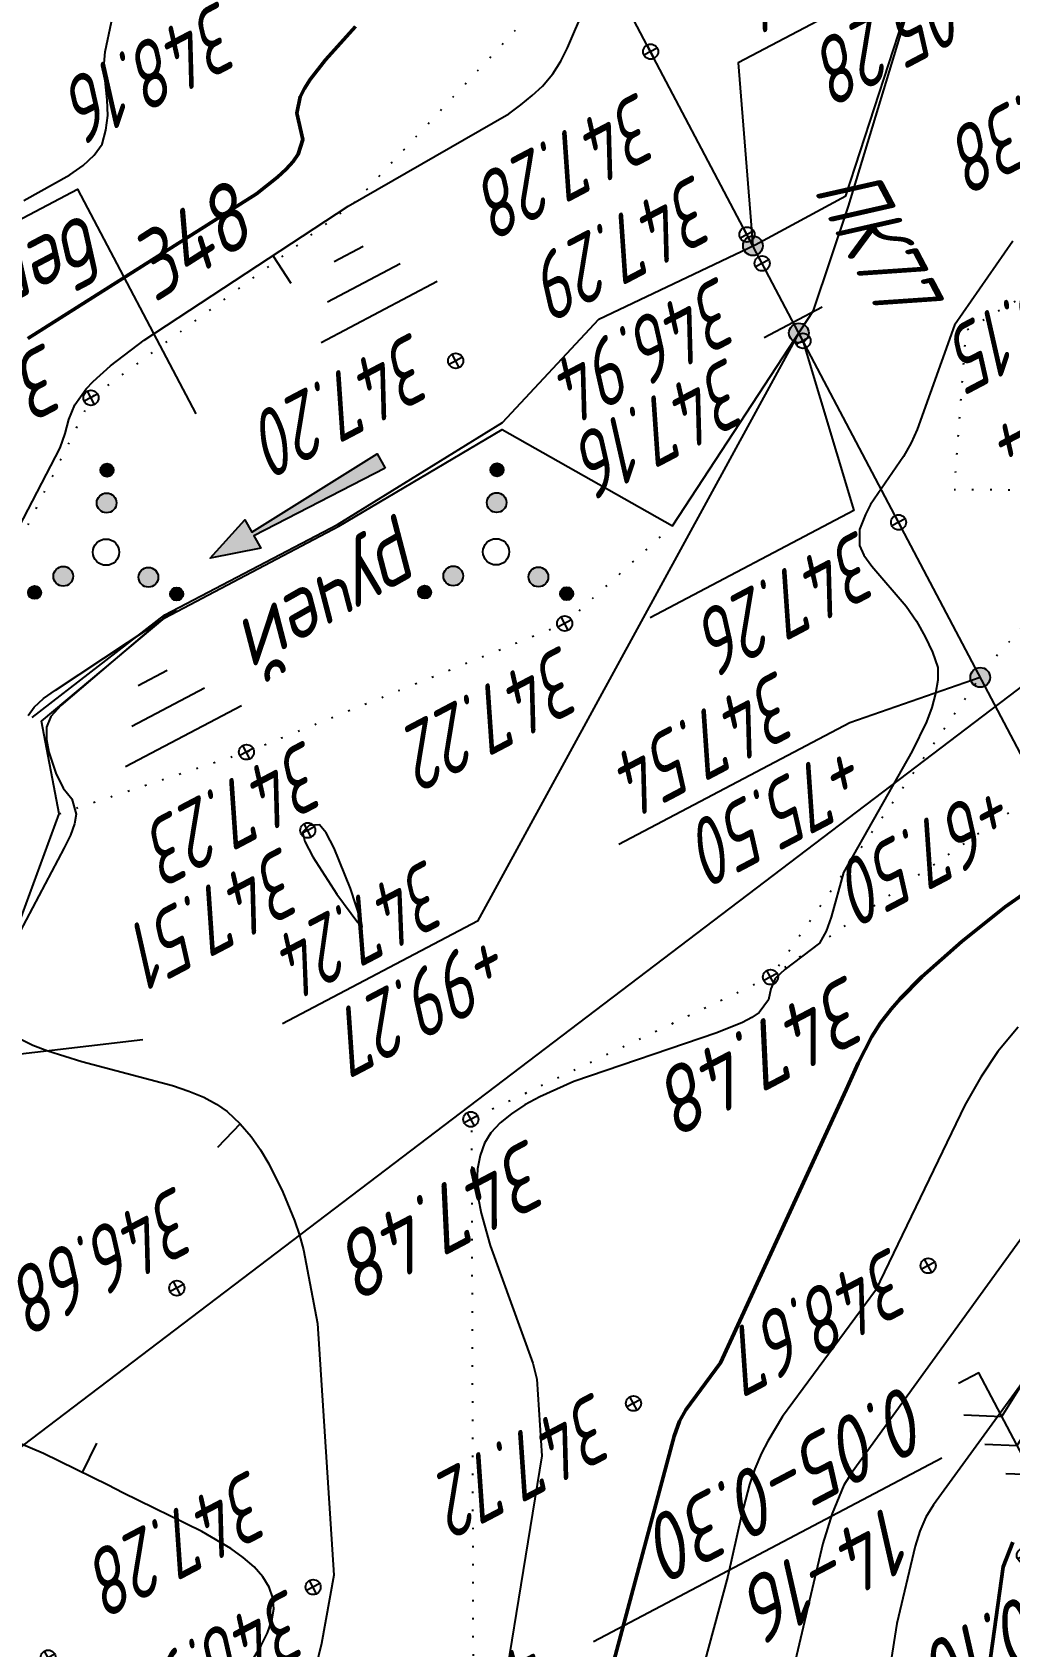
# Model space of a CAD drawing. Extents: x 1516777 to 1518423, y 2190420 to 2191479.
# Drawn here: x 1517079.4 to 1517139, y 2190817.5 to 2190915.9 of the extents above; entities that cross this region are included whole.
import ezdxf
from ezdxf.enums import TextEntityAlignment as Align

# ---------------------------------------------------------------- set-up
doc = ezdxf.new("R2010")
doc.units = 0
doc.linetypes.add('ИИDot', pattern=[1, 0, -1])
for name, color, linetype, lineweight in [('ИИ_БОЛОТО_025', 3, 'Continuous', 25), ('ИИ_ГИДРОГРАФИЯ_025', 3, 'Continuous', 25), ('ИИ_КОНТУР_025', 7, 'ИИDot', 25), ('ИИ_ОТМЕТКА_025', 7, 'Continuous', 25), ('ИИ_ПИКЕТАЖ_025', 7, 'Continuous', 25), ('ИИ_РАЗМЕР_025', 7, 'Continuous', 25), ('ИИ_РЕЛЬЕФ_025', 34, 'Continuous', 25), ('ИИ_РЕЛЬЕФ_050', 34, 'Continuous', 50), ('ИИ_ТЕКСТ_025', 7, 'Continuous', 25), ('ИИ_ТРАССА_ТРУБ_025', 7, 'Continuous', 25), ('ИИ_УГОДЬЯ_025', 7, 'Continuous', 25)]:
    doc.layers.add(name, color=color, linetype=linetype, lineweight=lineweight)
doc.styles.add('VNIPISIMPLEXCUR', font='simplex.shx', dxfattribs={"width": 0.8, "oblique": 15})
doc.dimstyles.new('ИИ-2000-м-dm$2', dxfattribs={"dimscale": 2, "dimtxt": 2.5, "dimasz": 2.5, "dimexe": 1.25, "dimexo": 0, "dimgap": 1, "dimtad": 2, "dimtoh": 1, "dimzin": 1, "dimdsep": 46, "dimtxsty": 'VNIPISIMPLEXCUR', "dimcen": 2.5, "dimaunit": 1, "dimazin": 0, "dimtfac": 1, "dimtmove": 1, "dimatfit": 2, "dimfxl": 1, "dimarcsym": 0})

# ---------------------------------------------------------------- blocks, each defined once
blk = doc.blocks.new('ИИ15001')
at = {"color": 0, "linetype": 'Continuous', "lineweight": 25}
blk.add_lwpolyline([(0, 1), (0, -1)], dxfattribs=at)
at = {"color": 0, "linetype": 'Continuous', "lineweight": 25, "style": 'VNIPISIMPLEXCUR', "oblique": 15, "width": 0.8}
blk.add_attdef('STATIONING', text='', height=2, dxfattribs=at).set_placement((0, 2), align=Align.CENTER)
at = {"color": 7, "linetype": 'Continuous', "lineweight": 25, "style": 'VNIPISIMPLEXCUR', "oblique": 15, "width": 0.8}
blk.add_attdef('HEIGHT', text='', height=2, dxfattribs=at).set_placement((0, -2), align=Align.TOP_CENTER)
blk = doc.blocks.new('PICKET')
at = {"color": 0, "linetype": 'Continuous', "lineweight": 25}
for p, q in [((-0.23, 0), (0.23, 0)), ((0, 0.23), (0, -0.23))]:
    blk.add_line(p, q, dxfattribs=at)
blk.add_circle((0, 0), 0.23, dxfattribs=at)
at = {"color": 0, "linetype": 'Continuous', "style": 'VNIPISIMPLEXCUR', "oblique": 15, "width": 0.8}
blk.add_attdef('OTMETKA', (1.25, 0.3), '', height=2, dxfattribs=at)
at = {"color": 8, "linetype": 'Continuous', "style": 'VNIPISIMPLEXCUR', "oblique": 15, "width": 0.8, "flags": 1}
blk.add_attdef('NOMER', (1.25, -2.7), '', height=2, dxfattribs=at)
blk = doc.blocks.new('ИИ15002')
at = {"linetype": 'Continuous', "lineweight": 25}
h = blk.add_hatch(color=0, dxfattribs=at)
edge = h.paths.add_edge_path()
edge.add_arc((0, 0), 0.3, 0, 360)
at = {"color": 0, "linetype": 'Continuous', "lineweight": 25}
blk.add_circle((0, 0), 0.3, dxfattribs=at)
at = {"color": 0, "linetype": 'Continuous', "style": 'VNIPISIMPLEXCUR', "oblique": 15, "width": 0.8}
blk.add_attdef('STATIONING', (1, 1.3), '', height=2, rotation=90, dxfattribs=at)
at = {"color": 7, "linetype": 'Continuous', "style": 'VNIPISIMPLEXCUR', "oblique": 15, "width": 0.8}
blk.add_attdef('HEIGHT', text='', height=2, dxfattribs=at).set_placement((0, -1.3), align=Align.TOP_CENTER)
blk = doc.blocks.new('ИИ053672А')
at = {"color": 0, "linetype": 'Continuous'}
for points in [[(0.7, 3.096), (0, 3.5), (-0.7, 3.096)], [(0, 3.5), (0, 0), (0.7, 0)], [(0.85, 2.009), (0, 2.5), (-0.85, 2.009)], [(1, 0.923), (0, 1.5), (-1, 0.923)]]:
    blk.add_lwpolyline(points, dxfattribs=at)
at = {"color": 0, "linetype": 'Continuous', "style": 'VNIPISIMPLEXCUR', "oblique": 15, "width": 0.8}
blk.add_attdef('RACE1', text='', height=2, dxfattribs=at).set_placement((-2, 2.25), align=Align.RIGHT)
blk.add_attdef('HEIGHT', (2, 2.25), '', height=2, dxfattribs=at)
blk.add_attdef('DISTANCE', text='', height=2, dxfattribs=at).set_placement((8.5, 1.75), align=Align.MIDDLE_LEFT)
blk.add_attdef('RACE2', text='', height=2, dxfattribs=at).set_placement((-2, 1.25), align=Align.TOP_RIGHT)
blk.add_attdef('THICKNESS', text='', height=2, dxfattribs=at).set_placement((2, 1.25), align=Align.TOP_LEFT)
blk = doc.blocks.new('ИИ05468')
at = {"color": 0, "linetype": 'Continuous', "lineweight": 25}
for points in [[(-2, 1), (2, 1)], [(-1.25, 0), (1.25, 0)], [(-0.5, -1), (0.5, -1)]]:
    blk.add_lwpolyline(points, dxfattribs=at)
blk = doc.blocks.new('ИИ0523811')
at = {"linetype": 'Continuous', "lineweight": 25}
blk.add_hatch(color=0, dxfattribs=at).paths.add_polyline_path([(6, -0.25), (1.5, -0.0625), (1.5, -0.5), (0, 0), (1.5, 0.5), (1.5, 0.0625), (6, 0.25)])
at = {"color": 0, "linetype": 'Continuous', "lineweight": 25}
blk.add_lwpolyline([(6, -0.25), (1.5, -0.0625), (1.5, -0.5), (0, 0), (1.5, 0.5), (1.5, 0.0625), (6, 0.25)], close=True, dxfattribs=at)
blk = doc.blocks.new('ИИ053952')
at = {"linetype": 'Continuous', "lineweight": 25}
h = blk.add_hatch(color=0, dxfattribs=at)
edge = h.paths.add_edge_path()
edge.add_arc((-1.309, 2.13), 0.2, 0, 360)
h = blk.add_hatch(color=0, dxfattribs=at)
edge = h.paths.add_edge_path()
edge.add_arc((-0.785, 1.278), 0.3, 0, 360)
h = blk.add_hatch(color=0, dxfattribs=at)
edge = h.paths.add_edge_path()
edge.add_arc((1.499, 0.041), 0.3, 0, 360)
h = blk.add_hatch(color=0, dxfattribs=at)
edge = h.paths.add_edge_path()
edge.add_arc((2.499, 0.068), 0.2, 0, 360)
h = blk.add_hatch(color=0, dxfattribs=at)
edge = h.paths.add_edge_path()
edge.add_arc((-0.714, -1.319), 0.3, 0, 360)
h = blk.add_hatch(color=0, dxfattribs=at)
edge = h.paths.add_edge_path()
edge.add_arc((-1.19, -2.198), 0.2, 0, 360)
at = {"color": 0, "linetype": 'Continuous', "lineweight": 25}
for centre, radius in [((-1.309, 2.13), 0.2), ((-0.785, 1.278), 0.3), ((0, 0), 0.4), ((1.499, 0.041), 0.3), ((2.499, 0.068), 0.2), ((-0.714, -1.319), 0.3), ((-1.19, -2.198), 0.2)]:
    blk.add_circle(centre, radius, dxfattribs=at)
blk = doc.blocks.new('ИИ053296')
at = {"color": 0, "linetype": 'Continuous', "lineweight": 25}
blk.add_lwpolyline([(0, 0), (1, 0)], dxfattribs=at)
blk = doc.blocks.new('*D37')
at = {"layer": 'Defpoints', "color": 0, "transparency": 16777216}
for p in [(1516997.989, 2191462.819), (1518374.713, 2191103.607), (1517445.628, 2190623.901), (1517459.226, 2190587.383), (1517312.459, 2190543.969)]:
    blk.add_point(p, dxfattribs=at)
at = {"layer": 'ИИ_РАЗМЕР_025', "color": 0, "lineweight": -2, "transparency": 16777216}
for p, q in [((1517451.907, 2190631.64), (1517459.402, 2190635.588)), ((1517448.197, 2190623.461), (1517451.907, 2190631.64))]:
    blk.add_line(p, q, dxfattribs=at)
blk.add_arc((1517445.242, 2190613.925), 9.984, 50.89386, 94.67139, dxfattribs=at)
at = {"layer": 'ИИ_РАЗМЕР_025', "color": 0, "transparency": 16777216}
for points in [[(1517444.615, 2190623.235), (1517444.243, 2190624.515), (1517440.588, 2190622.757)], [(1517452.055, 2190622.094), (1517451.024, 2190621.249), (1517454.075, 2190618.578)]]:
    blk.add_solid(points, dxfattribs=at)
at = {"layer": 'ИИ_РАЗМЕР_025', "color": 0, "transparency": 16777216, "insert": (1517457.495, 2190631.193), "char_height": 4, "attachment_point": 5, "rotation": 207.78205, "style": 'VNIPISIMPLEXCUR'}
blk.add_mtext('90%%d', dxfattribs=at)
blk = doc.blocks.new('*D41')
at = {"layer": 'Defpoints', "color": 0, "transparency": 16777216}
for p in [(1516997.989, 2191462.819), (1517637.12, 2190760.28), (1517426.977, 2190659.787), (1517400.06, 2190635.39), (1517459.226, 2190587.383)]:
    blk.add_point(p, dxfattribs=at)
at = {"layer": 'ИИ_РАЗМЕР_025', "color": 0, "lineweight": -2, "transparency": 16777216}
for p, q in [((1517435.445, 2190666.614), (1517442.939, 2190670.562)), ((1517429.663, 2190659.327), (1517435.445, 2190666.614))]:
    blk.add_line(p, q, dxfattribs=at)
blk.add_arc((1517426.573, 2190649.358), 10.437, 49.87738, 95.68737, dxfattribs=at)
at = {"layer": 'ИИ_РАЗМЕР_025', "color": 0, "transparency": 16777216}
for points in [[(1517425.731, 2190659.105), (1517425.347, 2190660.382), (1517421.709, 2190658.592)], [(1517433.819, 2190657.757), (1517432.78, 2190656.921), (1517435.807, 2190654.223)]]:
    blk.add_solid(points, dxfattribs=at)
at = {"layer": 'ИИ_РАЗМЕР_025', "color": 0, "transparency": 16777216, "insert": (1517441.033, 2190666.167), "char_height": 4, "attachment_point": 5, "rotation": 207.78205, "style": 'VNIPISIMPLEXCUR'}
blk.add_mtext('90%%d', dxfattribs=at)
blk = doc.blocks.new('*D60')
at = {"layer": 'Defpoints', "color": 0, "transparency": 16777216}
for p in [(1516865.23, 2191392.859), (1517280.222, 2190589.822), (1517301.19, 2190586.89), (1517251.66, 2190560.75), (1517312.459, 2190543.969)]:
    blk.add_point(p, dxfattribs=at)
at = {"layer": 'ИИ_РАЗМЕР_025', "color": 0, "lineweight": -2, "transparency": 16777216}
for p, q in [((1517270.29, 2190593.091), (1517259.155, 2190587.224)), ((1517278.662, 2190586.431), (1517270.29, 2190593.091))]:
    blk.add_line(p, q, dxfattribs=at)
blk.add_arc((1517292.315, 2190582.206), 14.291, 133.87156, 191.73384, dxfattribs=at)
at = {"layer": 'ИИ_РАЗМЕР_025', "color": 0, "transparency": 16777216}
for points in [[(1517282.02, 2190593.049), (1517282.8, 2190591.968), (1517285.653, 2190594.85)], [(1517278.949, 2190579.525), (1517277.695, 2190579.074), (1517279.676, 2190575.536)]]:
    blk.add_solid(points, dxfattribs=at)
at = {"layer": 'ИИ_РАЗМЕР_025', "color": 0, "transparency": 16777216, "insert": (1517265.856, 2190586.933), "char_height": 4, "attachment_point": 5, "rotation": 207.78205, "style": 'VNIPISIMPLEXCUR'}
blk.add_mtext("90°2'", dxfattribs=at)

msp = doc.modelspace()

# ---------------------------------------------------------------- linework, layer by layer
at = {"layer": 'ИИ_ГИДРОГРАФИЯ_025', "elevation": -5.59}
msp.add_lwpolyline([(1517076.589, 2190856.101), (1517081.083, 2190868.301), (1517079.994, 2190873.942), (1517087.522, 2190880.242), (1517098.112, 2190885.814), (1517108.073, 2190891.717), (1517118.466, 2190885.84), (1517127.051, 2190898.96), (1517129.185, 2190905.315), (1517132.649, 2190916.757)], dxfattribs=at)
at = {"layer": 'ИИ_ГИДРОГРАФИЯ_025'}
msp.add_lwpolyline([(1517079.425, 2190874.164), (1517087.517, 2190880.428), (1517098.032, 2190885.921), (1517108.09, 2190892.145), (1517113.966, 2190898.438), (1517123.497, 2190902.973), (1517129.013, 2190905.953), (1517132.507, 2190916.671)], dxfattribs=at)
at = {"layer": 'ИИ_КОНТУР_025', "flags": 128}
msp.add_lwpolyline([(1517045.457, 2190832.176), (1517060.399, 2190849.818), (1517071.771, 2190871.04), (1517083.06, 2190893.665), (1517098.998, 2190905.451), (1517113.71, 2190921.216), (1517131.599, 2190928.331), (1517147.88, 2190942.16), (1517164.994, 2190950.882), (1517171.678, 2190958.682)], dxfattribs=at)
for points, elevation in [([(1517230.931, 2190928.278), (1517222.757, 2190910.831), (1517212.263, 2190905.937), (1517181.973, 2190889.787), (1517159.676, 2190878.102), (1517141.274, 2190869.961), (1517124.473, 2190858.368), (1517106.21, 2190849.7), (1517106.331, 2190806.162), (1517097.774, 2190779.188), (1517088.954, 2190751.098)], -354.944), ([(1517164.132, 2190912.372), (1517144.413, 2190907.738), (1517145.248, 2190903.044), (1517136.33, 2190897.739), (1517135.613, 2190888.062), (1517142.218, 2190888.021), (1517147.734, 2190888.622), (1517137.806, 2190877.457), (1517124.473, 2190858.368)], -4.285), ([(1517081.083, 2190868.301), (1517092.534, 2190872.077), (1517111.929, 2190879.911), (1517118.466, 2190885.84)], -5.11)]:
    msp.add_lwpolyline(points, dxfattribs=dict(at, elevation=elevation))
at = {"layer": 'ИИ_ОТМЕТКА_025', "elevation": 347.26}
msp.add_lwpolyline([(1517126.408, 2190897.114), (1517129.508, 2190886.777), (1517117.09, 2190880.235)], dxfattribs=at)
at = {"layer": 'ИИ_ПИКЕТАЖ_025', "color": 4}
msp.add_lwpolyline([(1517135.762, 2190921.065), (1517122.467, 2190914.061), (1517123.357, 2190902.907)], dxfattribs=at)
for points, elevation in [([(1517126.156, 2190897.593), (1517106.575, 2190861.758), (1517094.698, 2190855.501)], 347.24), ([(1517137.212, 2190876.607), (1517129.269, 2190873.836), (1517115.182, 2190866.415)], 347.54)]:
    msp.add_lwpolyline(points, dxfattribs=dict(at, elevation=elevation))
at = {"layer": 'ИИ_РЕЛЬЕФ_025'}
for points, elevation in [([(1517071.333, 2190871.722), (1517081.148, 2190890.593), (1517081.443, 2190891.464), (1517081.67, 2190892.314), (1517082.032, 2190893.205), (1517082.73, 2190894.2), (1517083.143, 2190894.638), (1517084.199, 2190895.584), (1517086.263, 2190897.152), (1517098.685, 2190905.326), (1517108.472, 2190910.938), (1517109.22, 2190911.488), (1517109.91, 2190912.054), (1517110.535, 2190912.639), (1517111.163, 2190913.378), (1517111.66, 2190914.16), (1517112.065, 2190914.971), (1517113.122, 2190917.436)], 347.5), ([(1517078.915, 2190905.667), (1517081.734, 2190907.236), (1517082.539, 2190907.806), (1517083.207, 2190908.422), (1517083.7, 2190909.099), (1517083.929, 2190909.96), (1517084.047, 2190910.85), (1517083.993, 2190911.799), (1517083.81, 2190913.761), (1517083.877, 2190914.726), (1517084.262, 2190916.543)], 348.5), ([(1517139.191, 2190903.19), (1517135.636, 2190898.062), (1517133.37, 2190891.705), (1517133.002, 2190890.908), (1517132.539, 2190890.077), (1517130.533, 2190887.141), (1517130.22, 2190886.524), (1517129.857, 2190885.626), (1517129.863, 2190884.647), (1517130.121, 2190884.052), (1517130.597, 2190883.375), (1517132.688, 2190880.951), (1517133.33, 2190880.032), (1517133.864, 2190879.083), (1517134.307, 2190878.137), (1517134.629, 2190877.215), (1517134.617, 2190876.433), (1517134.487, 2190875.618), (1517134.253, 2190874.774), (1517133.93, 2190873.905), (1517133.07, 2190872.108), (1517128.874, 2190864.71), (1517128.126, 2190861.987), (1517127.821, 2190861.143), (1517127.417, 2190860.409), (1517125.295, 2190858.807), (1517124.71, 2190858.269), (1517124.446, 2190857.628), (1517124.307, 2190856.953), (1517123.734, 2190856.182), (1517123.301, 2190855.881), (1517122.715, 2190855.576), (1517121.157, 2190854.952), (1517112.446, 2190851.99), (1517110.378, 2190851.058), (1517109.46, 2190850.554), (1517108.645, 2190850.022), (1517107.95, 2190849.459), (1517107.393, 2190848.865), (1517106.993, 2190848.236), (1517106.725, 2190847.471), (1517106.563, 2190846.663), (1517106.538, 2190845.8), (1517106.62, 2190844.894), (1517106.793, 2190843.952), (1517107.351, 2190841.981), (1517109.943, 2190834.827), (1517110.192, 2190833.854), (1517110.501, 2190829.17), (1517107.105, 2190808.327)], 347.5), ([(1517079.179, 2190874.28), (1517079.553, 2190874.793), (1517080.13, 2190875.311), (1517080.854, 2190875.834), (1517088.179, 2190880.684), (1517087.518, 2190880.307), (1517081.178, 2190874.885), (1517080.572, 2190874.232), (1517080.296, 2190873.572), (1517080.304, 2190872.832), (1517080.442, 2190872.047), (1517080.882, 2190870.781), (1517081.318, 2190869.862), (1517081.854, 2190869.201), (1517082.111, 2190868.263), (1517082.022, 2190867.69), (1517081.772, 2190867.001), (1517081.391, 2190866.213), (1517078.297, 2190860.375)], 347), ([(1517139.514, 2190855.291), (1517138.291, 2190853.815), (1517137.244, 2190852.248), (1517136.28, 2190850.536), (1517130.824, 2190839.254), (1517125.156, 2190831.577), (1517124.261, 2190830.074), (1517123.887, 2190829.332), (1517123.48, 2190828.375), (1517123.153, 2190827.429), (1517122.665, 2190825.558), (1517121.836, 2190821.837), (1517119.27, 2190812.407)], 348.5), ([(1517078.665, 2190854.608), (1517079.472, 2190854.206), (1517080.387, 2190853.843), (1517082.458, 2190853.205), (1517087.993, 2190851.736), (1517088.984, 2190851.397), (1517089.885, 2190851.025), (1517090.673, 2190850.611), (1517091.326, 2190850.146), (1517092.1, 2190849.411), (1517092.77, 2190848.63), (1517093.351, 2190847.811), (1517093.858, 2190846.966), (1517094.702, 2190845.232), (1517095.417, 2190843.507), (1517095.732, 2190842.622), (1517095.977, 2190841.731), (1517096.813, 2190837.231), (1517097.822, 2190821.902), (1517097.074, 2190817.736), (1517094.429, 2190806.883)], 347), ([(1517142.115, 2190845.747), (1517129.412, 2190828.175), (1517128.892, 2190827.386), (1517128.186, 2190825.656), (1517127.613, 2190823.839), (1517125.61, 2190815.284)], 349), ([(1517143.368, 2190838.554), (1517134.37, 2190826.185), (1517133.896, 2190825.44), (1517133.54, 2190824.578), (1517133.247, 2190823.676), (1517132.122, 2190818.954), (1517129.006, 2190799.085)], 349.5), ([(1517092.908, 2190816.809), (1517093.397, 2190817.609), (1517093.781, 2190818.386), (1517094.041, 2190819.133), (1517094.156, 2190819.847), (1517094.108, 2190820.523), (1517093.879, 2190821.181), (1517093.487, 2190821.808), (1517092.952, 2190822.407), (1517092.293, 2190822.98), (1517091.53, 2190823.529), (1517089.773, 2190824.567), (1517084.948, 2190826.929), (1517084.068, 2190827.381), (1517080.126, 2190829.309), (1517075.804, 2190831.145)], 347)]:
    msp.add_lwpolyline(points, dxfattribs=dict(at, elevation=elevation))
at = {"layer": 'ИИ_РЕЛЬЕФ_025', "elevation": 347.5}
msp.add_lwpolyline([(1517095.9, 2190867.183), (1517096.058, 2190866.6), (1517096.543, 2190865.665), (1517098.002, 2190863.39), (1517099.28, 2190861.665), (1517099.541, 2190861.416), (1517099.49, 2190861.763), (1517098.836, 2190863.746), (1517097.834, 2190866.198), (1517097.348, 2190867.129), (1517096.951, 2190867.614), (1517096.318, 2190867.577)], close=True, dxfattribs=at)
at = {"layer": 'ИИ_РЕЛЬЕФ_050'}
for points, elevation in [([(1517079.159, 2190897.257), (1517093.109, 2190906.08), (1517094.387, 2190907.095), (1517094.905, 2190907.577), (1517095.33, 2190908.039), (1517095.653, 2190908.48), (1517095.928, 2190909.383), (1517095.569, 2190910.996), (1517095.764, 2190911.991), (1517096.032, 2190912.494), (1517096.383, 2190913.039), (1517097.306, 2190914.241), (1517099.137, 2190916.268)], 348), ([(1517141.287, 2190864.422), (1517138.728, 2190862.63), (1517136.08, 2190860.519), (1517133.659, 2190858.355), (1517132.328, 2190857.012), (1517131.783, 2190856.401), (1517131.133, 2190855.56), (1517130.605, 2190854.732), (1517129.781, 2190853.1), (1517129.046, 2190851.477), (1517121.372, 2190834.84), (1517119.268, 2190831.976), (1517118.882, 2190831.278), (1517118.553, 2190830.37), (1517112.907, 2190809.336)], 348), ([(1517139.197, 2190823.916), (1517138.606, 2190822.413), (1517136.978, 2190810.734)], 350)]:
    msp.add_lwpolyline(points, dxfattribs=dict(at, elevation=elevation))
at = {"layer": 'ИИ_ТЕКСТ_025'}
msp.add_lwpolyline([(1517064.15, 2190896.85), (1517082.196, 2190906.357), (1517089.408, 2190892.668)], dxfattribs=at)
at = {"layer": 'ИИ_ТРАССА_ТРУБ_025', "color": 4}
msp.add_lwpolyline([(1518374.713, 2191103.607), (1517312.459, 2190543.969), (1516865.23, 2191392.859)], dxfattribs=at)
at = {"layer": 'ИИ_УГОДЬЯ_025'}
for points in [[(1516998.909, 2190778.842), (1517040.903, 2190800.966), (1517142.025, 2190877.769)], [(1517086.185, 2190854.532), (1517023.978, 2190847.239)], [(1517134.863, 2190829.024), (1517113.633, 2190817.839)]]:
    msp.add_lwpolyline(points, dxfattribs=at)

# ---------------------------------------------------------------- block references
at = {"layer": 'ИИ_БОЛОТО_025', "xscale": 2, "yscale": 2, "zscale": 2, "rotation": 207.7819444444445}
for p in [(1517099.65, 2190900.632), (1517087.717, 2190874.783)]:
    msp.add_blockref('ИИ05468', p, dxfattribs=at)
at = {"layer": 'ИИ_ГИДРОГРАФИЯ_025', "color": 7, "xscale": 2, "yscale": 2, "zscale": 2, "rotation": 29.62831272593452}
msp.add_blockref('ИИ0523811', (1517090.272, 2190883.865), dxfattribs=at)
at = {"layer": 'ИИ_ОТМЕТКА_025'}
ref = msp.add_blockref('PICKET', (1517092.159, 2190919.212, 348.16), dxfattribs=dict(at, xscale=2, yscale=2, zscale=2, rotation=207.7819444444445))
ref.add_attrib('OTMETKA', '348.16', (1517090.952, 2190917.95, 348.16), dxfattribs={"layer": '0', "color": 0, "linetype": 'Continuous', "height": 4, "rotation": 207.78194, "style": 'VNIPISIMPLEXCUR', "oblique": 15, "width": 0.7})
ref = msp.add_blockref('PICKET', (1517117.124, 2190914.736, 347.28), dxfattribs=dict(at, xscale=2, yscale=2, zscale=2, rotation=207.7819444444445))
ref.add_attrib('OTMETKA', '347.28', (1517116.461, 2190912.386, 347.28), dxfattribs={"layer": '0', "color": 0, "linetype": 'Continuous', "height": 4, "rotation": 207.78194, "style": 'VNIPISIMPLEXCUR', "oblique": 15, "width": 0.7})
ref = msp.add_blockref('PICKET', (1517141.02, 2190914.077, 347.38), dxfattribs=dict(at, xscale=2, yscale=2, zscale=2, rotation=207.7819444444445))
ref.add_attrib('OTMETKA', '347.38', (1517145.413, 2190915.191, 347.38), dxfattribs={"layer": '0', "color": 0, "linetype": 'Continuous', "height": 4, "rotation": 207.78194, "style": 'VNIPISIMPLEXCUR', "oblique": 15, "width": 0.7})
ref = msp.add_blockref('PICKET', (1517122.996, 2190903.591, 347.29), dxfattribs=dict(at, xscale=2, yscale=2, zscale=2, rotation=207.7819444444445))
ref.add_attrib('OTMETKA', '347.29', (1517119.907, 2190907.362, 347.29), dxfattribs={"layer": '0', "color": 0, "linetype": 'Continuous', "height": 4, "rotation": 207.78194, "style": 'VNIPISIMPLEXCUR', "oblique": 15, "width": 0.7})
ref = msp.add_blockref('PICKET', (1517123.922, 2190901.833, 346.94), dxfattribs=dict(at, xscale=2, yscale=2, zscale=2, rotation=207.7819444444445))
ref.add_attrib('OTMETKA', '346.94', (1517121.364, 2190901.168, 346.94), dxfattribs={"layer": '0', "color": 0, "linetype": 'Continuous', "height": 4, "rotation": 207.78194, "style": 'VNIPISIMPLEXCUR', "oblique": 15, "width": 0.7})
ref = msp.add_blockref('PICKET', (1517141.27, 2190895.042, 348.15), dxfattribs=dict(at, xscale=2, yscale=2, zscale=2, rotation=207.7819444444445))
ref.add_attrib('OTMETKA', '348.15', (1517144.832, 2190902.812, 348.15), dxfattribs={"layer": '0', "color": 0, "linetype": 'Continuous', "height": 4, "rotation": 207.78194, "style": 'VNIPISIMPLEXCUR', "oblique": 15, "width": 0.7})
ref = msp.add_blockref('PICKET', (1517105.244, 2190895.897, 347.2), dxfattribs=dict(at, xscale=2, yscale=2, zscale=2, rotation=207.7819444444445))
ref.add_attrib('OTMETKA', '347.20', (1517102.681, 2190897.756, 347.2), dxfattribs={"layer": '0', "color": 0, "linetype": 'Continuous', "height": 4, "rotation": 207.78194, "style": 'VNIPISIMPLEXCUR', "oblique": 15, "width": 0.7})
ref = msp.add_blockref('PICKET', (1517126.408, 2190897.114, 347.26), dxfattribs=dict(at, xscale=2, yscale=2, zscale=2, rotation=207.7819444444445))
ref.add_attrib('OTMETKA', '347.26', (1517129.863, 2190885.696, 347.26), dxfattribs={"layer": '0', "color": 0, "linetype": 'Continuous', "height": 4, "rotation": 207.78194, "style": 'VNIPISIMPLEXCUR', "oblique": 15, "width": 0.7})
ref = msp.add_blockref('PICKET', (1517083.016, 2190893.644, 347.4), dxfattribs=dict(at, xscale=2, yscale=2, zscale=2, rotation=207.7819444444445))
ref.add_attrib('OTMETKA', '347.40', (1517080.356, 2190897.144, 347.4), dxfattribs={"layer": '0', "color": 0, "linetype": 'Continuous', "height": 4, "rotation": 207.78194, "style": 'VNIPISIMPLEXCUR', "oblique": 15, "width": 0.8})
ref = msp.add_blockref('PICKET', (1517132.234, 2190886.057, 347.54), dxfattribs=dict(at, xscale=2, yscale=2, zscale=2, rotation=207.7819444444445))
ref.add_attrib('OTMETKA', '347.54', (1517148.164, 2190897.074, 347.54), dxfattribs={"layer": '0', "color": 0, "linetype": 'Continuous', "height": 4, "rotation": 207.78194, "style": 'VNIPISIMPLEXCUR', "oblique": 15, "width": 0.7})
ref = msp.add_blockref('PICKET', (1517111.885, 2190879.89, 347.22), dxfattribs=dict(at, xscale=2, yscale=2, zscale=2, rotation=207.7819444444445))
ref.add_attrib('OTMETKA', '347.22', (1517111.781, 2190878.674, 347.22), dxfattribs={"layer": '0', "color": 0, "linetype": 'Continuous', "height": 4, "rotation": 207.78194, "style": 'VNIPISIMPLEXCUR', "oblique": 15, "width": 0.7})
ref = msp.add_blockref('PICKET', (1517092.49, 2190872.056, 347.23), dxfattribs=dict(at, xscale=2, yscale=2, zscale=2, rotation=207.7819444444445))
ref.add_attrib('OTMETKA', '347.23', (1517096.174, 2190872.906, 347.23), dxfattribs={"layer": '0', "color": 0, "linetype": 'Continuous', "height": 4, "rotation": 207.78194, "style": 'VNIPISIMPLEXCUR', "oblique": 15, "width": 0.7})
ref = msp.add_blockref('PICKET', (1517096.227, 2190867.285, 347.51), dxfattribs=dict(at, xscale=2, yscale=2, zscale=2, rotation=207.7819444444445))
ref.add_attrib('OTMETKA', '347.51', (1517094.757, 2190866.417, 347.51), dxfattribs={"layer": '0', "color": 0, "linetype": 'Continuous', "height": 4, "rotation": 207.78194, "style": 'VNIPISIMPLEXCUR', "oblique": 15, "width": 0.7})
ref = msp.add_blockref('PICKET', (1517124.43, 2190858.347, 347.48), dxfattribs=dict(at, xscale=2, yscale=2, zscale=2, rotation=207.7819444444445))
ref.add_attrib('OTMETKA', '347.48', (1517129.23, 2190858.617, 347.48), dxfattribs={"layer": '0', "color": 0, "linetype": 'Continuous', "height": 4, "rotation": 207.78194, "style": 'VNIPISIMPLEXCUR', "oblique": 15, "width": 0.8})
ref = msp.add_blockref('PICKET', (1517106.167, 2190849.679, 347.48), dxfattribs=dict(at, xscale=2, yscale=2, zscale=2, rotation=207.7819444444445))
ref.add_attrib('OTMETKA', '347.48', (1517109.79, 2190848.632, 347.48), dxfattribs={"layer": '0', "color": 0, "linetype": 'Continuous', "height": 4, "rotation": 207.78194, "style": 'VNIPISIMPLEXCUR', "oblique": 15, "width": 0.8})
ref = msp.add_blockref('PICKET', (1517088.25, 2190839.392, 346.68), dxfattribs=dict(at, xscale=2, yscale=2, zscale=2, rotation=207.7819444444445))
ref.add_attrib('OTMETKA', '346.68', (1517088.294, 2190845.735, 346.68), dxfattribs={"layer": '0', "color": 0, "linetype": 'Continuous', "height": 4, "rotation": 207.78194, "style": 'VNIPISIMPLEXCUR', "oblique": 15, "width": 0.7})
ref = msp.add_blockref('PICKET', (1517134.038, 2190840.755, 348.67), dxfattribs=dict(at, xscale=2, yscale=2, zscale=2, rotation=207.7819444444445))
ref.add_attrib('OTMETKA', '348.67', (1517131.85, 2190842.015, 348.67), dxfattribs={"layer": '0', "color": 0, "linetype": 'Continuous', "height": 4, "rotation": 207.78194, "style": 'VNIPISIMPLEXCUR', "oblique": 15, "width": 0.7})
ref = msp.add_blockref('PICKET', (1517116.079, 2190832.368, 347.72), dxfattribs=dict(at, xscale=2, yscale=2, zscale=2, rotation=207.7819444444445))
ref.add_attrib('OTMETKA', '347.72', (1517113.778, 2190833.18, 347.72), dxfattribs={"layer": '0', "color": 0, "linetype": 'Continuous', "height": 4, "rotation": 207.78194, "style": 'VNIPISIMPLEXCUR', "oblique": 15, "width": 0.7})
ref = msp.add_blockref('PICKET', (1517080.408, 2190816.873, 347.28), dxfattribs=dict(at, xscale=2, yscale=2, zscale=2, rotation=207.7819444444445))
ref.add_attrib('OTMETKA', '347.28', (1517092.793, 2190828.438, 347.28), dxfattribs={"layer": '0', "color": 0, "linetype": 'Continuous', "height": 4, "rotation": 207.78194, "style": 'VNIPISIMPLEXCUR', "oblique": 15, "width": 0.7})
ref = msp.add_blockref('PICKET', (1517139.902, 2190823.105, 350.1), dxfattribs=dict(at, xscale=2, yscale=2, zscale=2, rotation=207.7819444444445))
ref.add_attrib('OTMETKA', '350.10', (1517144.242, 2190823.123, 350.1), dxfattribs={"layer": '0', "color": 0, "linetype": 'Continuous', "height": 4, "rotation": 207.78194, "style": 'VNIPISIMPLEXCUR', "oblique": 15, "width": 0.8})
ref = msp.add_blockref('PICKET', (1517096.554, 2190821.175, 346.95), dxfattribs=dict(at, xscale=2, yscale=2, zscale=2, rotation=207.7819444444445))
ref.add_attrib('OTMETKA', '346.95', (1517095.107, 2190821.185, 346.95), dxfattribs={"layer": '0', "color": 0, "linetype": 'Continuous', "height": 4, "rotation": 207.78194, "style": 'VNIPISIMPLEXCUR', "oblique": 15, "width": 0.7})
at = {"layer": 'ИИ_ПИКЕТАЖ_025', "color": 4}
ref = msp.add_blockref('ИИ15002', (1517123.357, 2190902.907, 347.24), dxfattribs=dict(at, xscale=2, yscale=2, zscale=2, rotation=117.7820525459345))
ref.add_attrib('STATIONING', '+05.28', (1517136.937, 2190920.452, 347.24), dxfattribs={"layer": '0', "color": 0, "linetype": 'Continuous', "height": 4, "rotation": 207.78194, "style": 'VNIPISIMPLEXCUR', "oblique": 15, "width": 0.7})
ref.add_attrib('HEIGHT', '347.24', dxfattribs={"layer": '0', "color": 7, "linetype": 'Continuous', "height": 4, "rotation": 207.78194, "style": 'VNIPISIMPLEXCUR', "oblique": 15, "width": 0.7}).set_placement((1517129.033, 2190918.53, 347.24), align=Align.TOP_CENTER)
ref = msp.add_blockref('ИИ15001', (1517125.817, 2190898.236, 347.16), dxfattribs=dict(at, xscale=2, yscale=2, zscale=2, rotation=297.7821))
ref.add_attrib('STATIONING', 'ПК77', dxfattribs={"layer": '0', "color": 0, "linetype": 'Continuous', "lineweight": 25, "height": 4, "rotation": 297.7821, "style": 'VNIPISIMPLEXCUR', "oblique": 15, "width": 0.7}).set_placement((1517129.068, 2190902.388), align=Align.CENTER)
ref.add_attrib('HEIGHT', '347.16', dxfattribs={"layer": '0', "color": 7, "linetype": 'Continuous', "lineweight": 25, "height": 4, "rotation": 207.78194, "style": 'VNIPISIMPLEXCUR', "oblique": 15, "width": 0.7}).set_placement((1517119.019, 2190890.182), align=Align.TOP_CENTER)
ref = msp.add_blockref('ИИ15002', (1517126.156, 2190897.593, 347.24), dxfattribs=dict(at, xscale=2, yscale=2, zscale=2, rotation=117.7793599659346))
ref.add_attrib('STATIONING', '+99.27', (1517107.623, 2190861.324, 347.24), dxfattribs={"layer": '0', "color": 0, "linetype": 'Continuous', "height": 4, "rotation": 207.78194, "style": 'VNIPISIMPLEXCUR', "oblique": 15, "width": 0.7})
ref.add_attrib('HEIGHT', '347.24', dxfattribs={"layer": '0', "color": 7, "linetype": 'Continuous', "height": 4, "rotation": 207.78194, "style": 'VNIPISIMPLEXCUR', "oblique": 15, "width": 0.65}).set_placement((1517100.77, 2190859.639, 347.24), align=Align.TOP_CENTER)
ref = msp.add_blockref('ИИ15002', (1517140.863, 2190869.677, 347.59), dxfattribs=dict(at, xscale=2, yscale=2, zscale=2, rotation=117.7820525459345))
ref.add_attrib('STATIONING', '+67.50', (1517138.393, 2190870.425), dxfattribs={"layer": '0', "color": 0, "linetype": 'Continuous', "height": 4, "rotation": 207.78205, "style": 'VNIPISIMPLEXCUR', "oblique": 15, "width": 0.7})
ref.add_attrib('HEIGHT', '347.59', dxfattribs={"layer": '0', "color": 7, "linetype": 'Continuous', "height": 4, "rotation": 207.78194, "style": 'VNIPISIMPLEXCUR', "oblique": 15, "width": 0.7}).set_placement((1517153.026, 2190876.773), align=Align.TOP_CENTER)
ref = msp.add_blockref('ИИ15002', (1517137.212, 2190876.607, 347.54), dxfattribs=dict(at, xscale=2, yscale=2, zscale=2, rotation=117.7820525459345))
ref.add_attrib('STATIONING', '+75.50', (1517129.32, 2190872.839), dxfattribs={"layer": '0', "color": 0, "linetype": 'Continuous', "height": 4, "rotation": 207.78194, "style": 'VNIPISIMPLEXCUR', "oblique": 15, "width": 0.7})
ref.add_attrib('HEIGHT', '347.54', dxfattribs={"layer": '0', "color": 7, "linetype": 'Continuous', "height": 4, "rotation": 207.78194, "style": 'VNIPISIMPLEXCUR', "oblique": 15, "width": 0.7}).set_placement((1517121.744, 2190870.936), align=Align.TOP_CENTER)
at = {"layer": 'ИИ_РЕЛЬЕФ_025', "xscale": 2, "yscale": 2, "zscale": 2}
for p, rotation in [((1517094.1, 2190902.309, 347.5), 303.3471691459345), ((1517092.1, 2190849.411, 347), 226.3638658443029), ((1517082.494, 2190828.151, 347), 63.94719955593452)]:
    msp.add_blockref('ИИ053296', p, dxfattribs=dict(at, rotation=rotation))
at = {"layer": 'ИИ_УГОДЬЯ_025', "xscale": 2, "yscale": 2, "zscale": 2, "rotation": 207.7819444444445}
for p in [(1517083.937, 2190884.237), (1517107.706, 2190884.257)]:
    msp.add_blockref('ИИ053952', p, dxfattribs=at)
at = {"layer": 'ИИ_УГОДЬЯ_025'}
ref = msp.add_blockref('ИИ053672А', (1517137.125, 2190834.229), dxfattribs=dict(at, xscale=2, yscale=2, zscale=2, rotation=207.7819444444445))
ref.add_attrib('RACE1', 'сосна', dxfattribs={"layer": '0', "color": 0, "linetype": 'Continuous', "height": 4, "rotation": 207.78194, "style": 'VNIPISIMPLEXCUR', "oblique": 15, "width": 0.8}).set_placement((1517142.312, 2190834.913), align=Align.RIGHT)
ref.add_attrib('HEIGHT', '14-16', (1517131.961, 2190826.358), dxfattribs={"layer": '0', "color": 0, "linetype": 'Continuous', "height": 4, "rotation": 207.78194, "style": 'VNIPISIMPLEXCUR', "oblique": 15, "width": 0.8})
ref.add_attrib('THICKNESS', '0.05-0.30', dxfattribs={"layer": '0', "color": 0, "linetype": 'Continuous', "height": 4, "rotation": 207.78194, "style": 'VNIPISIMPLEXCUR', "oblique": 15, "width": 0.8}).set_placement((1517134.752, 2190830.152), align=Align.TOP_LEFT)
ref.add_attrib('DISTANCE', '4', dxfattribs={"layer": '0', "color": 0, "linetype": 'Continuous', "height": 4, "rotation": 207.78194, "style": 'VNIPISIMPLEXCUR', "oblique": 15, "width": 0.8}).set_placement((1517111.004, 2190816.341), align=Align.MIDDLE_LEFT)

# ---------------------------------------------------------------- texts
at = {"layer": 'ИИ_РЕЛЬЕФ_025', "style": 'VNIPISIMPLEXCUR', "oblique": 15, "width": 0.8}
msp.add_text('348', height=4, rotation=32.51943, dxfattribs=at).set_placement((1517088.889, 2190903.045, 348), align=Align.MIDDLE)
at = {"layer": 'ИИ_ТЕКСТ_025', "style": 'VNIPISIMPLEXCUR', "oblique": 15, "width": 0.8}
for s, rotation, p in [('бер. 2.0', 207.78194, (1517082.797, 2190905.014)), ('ручей', 209.62833, (1517102.128, 2190885.715))]:
    msp.add_text(s, height=4, rotation=rotation, dxfattribs=at).set_placement(p)

# ---------------------------------------------------------------- dimensions: what is measured, and where the dimension line sits
at = {"layer": 'ИИ_РАЗМЕР_025'}
for base, line2, picture, middle in [((1517445.628, 2190623.901), ((1518374.713, 2191103.607), (1517312.459, 2190543.969)), '*D37', (1517457.495, 2190631.193)), ((1517426.977, 2190659.787), ((1517637.12, 2190760.28), (1517400.06, 2190635.39)), '*D41', (1517441.033, 2190666.167))]:
    dim = msp.add_angular_dim_2l(base=base, line1=((1517459.226, 2190587.383), (1516997.989, 2191462.819)), line2=line2, text='90%%d', dimstyle='ИИ-2000-м-dm$2', override={"dimtxt": 2, "dimasz": 2, "dimgap": 0.5, "dimzin": 0}, dxfattribs=at)
    dim.commit()
    dim.dimension.update_dxf_attribs({"geometry": picture, "text_midpoint": middle, "dimtype": 162})
dim = msp.add_angular_dim_2l(base=(1517280.222, 2190589.822), line1=((1517251.66, 2190560.75), (1517301.19, 2190586.89)), line2=((1517312.459, 2190543.969), (1516865.23, 2191392.859)), dimstyle='ИИ-2000-м-dm$2', override={"dimtxt": 2, "dimasz": 2, "dimgap": 0.5, "dimzin": 0}, dxfattribs=at)
dim.commit()
dim.dimension.update_dxf_attribs({"geometry": '*D60', "text_midpoint": (1517265.856, 2190586.933), "dimtype": 162})

doc.saveas('drawing.dxf')
